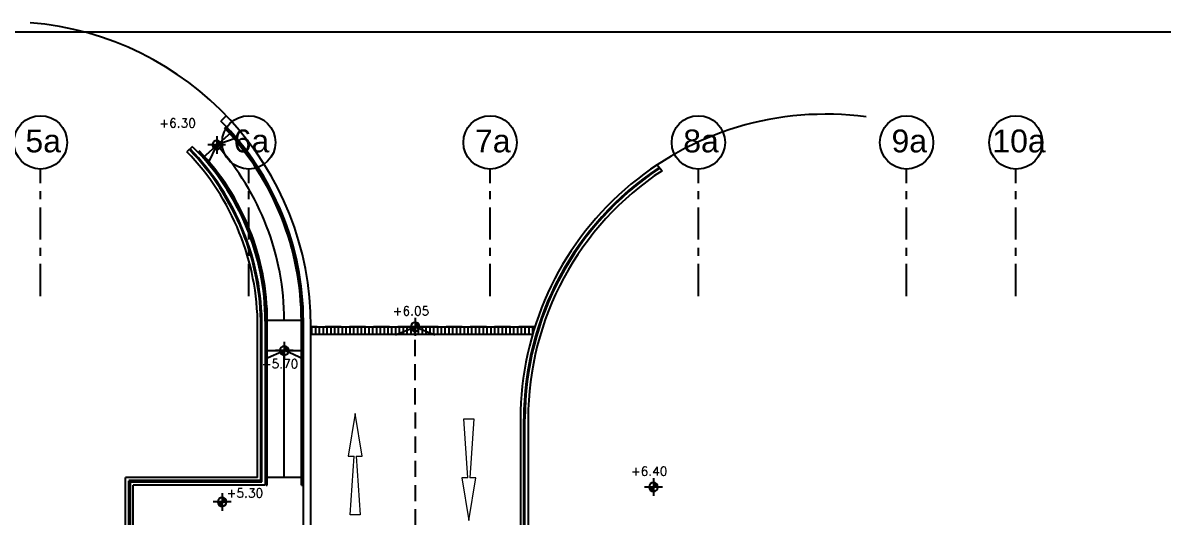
# Model space of a CAD drawing. Header units: millimetres. Extents: x 0 to 570263, y 0 to 232306.
# Drawn here: x 158318 to 203216, y 212838 to 232306 of the extents above; entities that cross this region are included whole.
import ezdxf

# ---------------------------------------------------------------- set-up
doc = ezdxf.new("R2010")
doc.units = ezdxf.units.MM
doc.header["$LTSCALE"] = 100
doc.linetypes.add('Grid Line', pattern=[22.225, 12.7, -3.175, 3.175, -3.175])
doc.linetypes.add('Hidden', pattern=[9.525, 6.35, -3.175])
for name, color, linetype, lineweight in [('000-LAYOUT PROPOSAL W8', 1, 'Continuous', 35), ('A-WALL', 7, 'Continuous', 9), ('A829_ROAD', 1, 'Continuous', 0)]:
    doc.layers.add(name, color=color, linetype=linetype, lineweight=lineweight)
for name, color, linetype in [('DLN020__', 6, 'Continuous'), ('DLN051__', 7, 'Continuous'), ('DLN240__', 1, 'Continuous'), ('DLN810__', 1, 'Continuous'), ('DLN980__', 1, 'Continuous'), ('LAYOUT', 1, 'Continuous'), ('LEVEL', 1, 'Continuous')]:
    doc.layers.add(name, color=color, linetype=linetype)
doc.styles.add('romans', font='romans.shx')
doc.styles.get("Standard").update_dxf_attribs({"font": 'swiss.ttf'})

# ---------------------------------------------------------------- blocks, each defined once
blk = doc.blocks.new('*X45')
at = {"color": 0}
for p, q in [((45956, 42700), (46156, 42700)), ((45956, 42694), (46156, 42694)), ((45957, 42688), (46156, 42688)), ((45957, 42681), (46156, 42681)), ((45958, 42675), (46156, 42675)), ((45959, 42669), (46156, 42669)), ((45960, 42662), (46156, 42662)), ((45962, 42656), (46156, 42656)), ((45964, 42650), (46156, 42650)), ((45965, 42644), (46156, 42644)), ((45968, 42638), (46156, 42638)), ((45970, 42631), (46156, 42631)), ((45973, 42625), (46156, 42625)), ((45975, 42619), (46156, 42619)), ((45978, 42612), (46156, 42612)), ((45982, 42606), (46156, 42606)), ((45986, 42600), (46156, 42600)), ((45990, 42594), (46156, 42594)), ((45994, 42588), (46156, 42588)), ((45999, 42581), (46156, 42581)), ((46004, 42575), (46156, 42575)), ((46009, 42569), (46156, 42569)), ((46015, 42562), (46156, 42562)), ((46022, 42556), (46156, 42556)), ((46029, 42550), (46156, 42550)), ((46037, 42544), (46156, 42544)), ((46047, 42538), (46156, 42538)), ((46057, 42531), (46156, 42531)), ((46069, 42525), (46156, 42525)), ((46083, 42519), (46156, 42519)), ((46102, 42512), (46156, 42512)), ((46133, 42506), (46156, 42506))]:
    blk.add_line(p, q, dxfattribs=at)
blk = doc.blocks.new('*X44')
at = {"color": 0}
for p, q in [((46156, 42900), (46200, 42900)), ((46156, 42894), (46222, 42894)), ((46156, 42888), (46238, 42888)), ((46156, 42881), (46250, 42881)), ((46156, 42875), (46261, 42875)), ((46156, 42869), (46271, 42869)), ((46156, 42862), (46279, 42862)), ((46156, 42856), (46287, 42856)), ((46156, 42850), (46294, 42850)), ((46156, 42844), (46300, 42844)), ((46156, 42838), (46306, 42838)), ((46156, 42831), (46311, 42831)), ((46156, 42825), (46316, 42825)), ((46156, 42819), (46320, 42819)), ((46156, 42812), (46324, 42812)), ((46156, 42806), (46328, 42806)), ((46156, 42800), (46332, 42800)), ((46156, 42794), (46335, 42794)), ((46156, 42788), (46338, 42788)), ((46156, 42781), (46341, 42781)), ((46156, 42775), (46343, 42775)), ((46156, 42769), (46345, 42769)), ((46156, 42762), (46347, 42762)), ((46156, 42756), (46349, 42756)), ((46156, 42750), (46351, 42750)), ((46156, 42744), (46352, 42744)), ((46156, 42738), (46353, 42738)), ((46156, 42731), (46354, 42731)), ((46156, 42725), (46355, 42725)), ((46156, 42719), (46355, 42719)), ((46156, 42712), (46356, 42712)), ((46156, 42706), (46356, 42706))]:
    blk.add_line(p, q, dxfattribs=at)
blk = doc.blocks.new('ELFIN')
at = {"layer": 'LEVEL'}
for p, q in [((0, 0), (-0.5, 0)), ((0, 0.5), (0, 0)), ((0, 0), (0, -0.5)), ((0.5, 0), (0, 0))]:
    blk.add_line(p, q, dxfattribs=at)
for start, end in [(90, 180), (180, 270), (0, 90), (270, 0)]:
    blk.add_arc((0, 0), 0.25, start, end, dxfattribs=at)
at = {"layer": 'LEVEL', "xscale": 0.00125, "yscale": 0.00125, "zscale": 0.00125}
for name in ['*X44', '*X45']:
    blk.add_blockref(name, (-57.695, -53.381), dxfattribs=at)
at = {"layer": 'LEVEL', "style": 'romans'}
blk.add_attdef('ELFIN', (0.254, 0.347), '', height=0.5, dxfattribs=at)
blk = doc.blocks.new('A$C4FED4B1D')
at = {"layer": 'A-WALL'}
h = blk.add_hatch(dxfattribs=at)
h.set_pattern_fill('EARTH', color=0, scale=150, angle=3.6498)
h.set_pattern_definition([(45, (-1165443161, -63663298.1), (-8e-10, 1347.03841816), [952.5, -952.5]), (45, (-1165443413.6, -63663045.6), (-8e-10, 1347.03841816), [952.5, -952.5]), (45, (-1165443666.1, -63662793), (-8e-10, 1347.03841816), [952.5, -952.5]), (135, (-1165443666.1, -63662624.6), (-1347.03841816, -8e-10), [952.5, -952.5]), (135, (-1165443413.6, -63662372.1), (-1347.03841816, -8e-10), [952.5, -952.5]), (135, (-1165443161, -63662119.5), (-1347.03841816, -8e-10), [952.5, -952.5])])
edge = h.paths.add_edge_path()
edge.add_line((28050, -4400), (28050, 100))
edge.add_line((28050, 100), (12072, 100))
edge.add_arc((-16454671, -58500900), 60774342, 74.26360899, 74.27925886, ccw=False)
at = {"layer": 'DLN810__'}
h = blk.add_hatch(dxfattribs=at)
h.set_pattern_fill('_USER', color=0, scale=150, angle=48.6498, pattern_type=0)
h.set_pattern_definition([(90, (-17797.95, -0.4), (-150, 1e-14), [])])
edge = h.paths.add_edge_path()
edge.add_arc((59800, 5607), 12000, 162.4, 163.8967)
edge.add_line((48271, 8936), (39550, 8936))
edge.add_line((39550, 8936), (39550, 9236))
edge.add_line((39550, 9236), (48362, 9236))
at = {"layer": '000-LAYOUT PROPOSAL W8', "color": 0}
for p, q in [((53217, 15484), (53239, 15451)), ((37580, 3170), (32382, 3170)), ((32382, 3170), (32382, 800)), ((37620, 3130), (32422, 3130)), ((32422, 3130), (32422, 800))]:
    blk.add_line(p, q, dxfattribs=at)
at = {"layer": 'A829_ROAD', "color": 0}
for p, q in [((41290, 5827, 0), (41019, 4141, 0)), ((41561, 4141, 0), (41290, 5827, 0)), ((45566, 5606, 0), (45963, 5606, 0)), ((45729, 3292, 0), (45566, 5606, 0)), ((45963, 5606, 0), (45801, 3292, 0)), ((41019, 4141, 0), (41254, 4141, 0)), ((41092, 1827, 0), (41254, 4141, 0)), ((41326, 4141, 0), (41489, 1827, 0)), ((41326, 4141, 0), (41561, 4141, 0)), ((45494, 3292, 0), (45765, 1606, 0)), ((45729, 3292, 0), (45494, 3292, 0)), ((45765, 1606, 0), (46036, 3292, 0)), ((46036, 3292, 0), (45801, 3292, 0)), ((41489, 1827, 0), (41092, 1827, 0))]:
    blk.add_line(p, q, dxfattribs=at)
at = {"layer": 'DLN240__', "color": 0}
for p, q in [((37750, 9457), (37750, 3000)), ((37790, 3000), (37790, 9500)), ((37830, 3000), (37830, 9500)), ((39170, 3000), (39170, 9502)), ((39210, 3000), (39210, 9503)), ((37450, 3300), (37450, 9287)), ((37580, 3170), (37580, 9287)), ((37620, 3130), (37620, 9287)), ((37450, 3300), (32252, 3300)), ((32252, 700), (32252, 3300)), ((39250, 3300), (37750, 3300)), ((32552, 700), (32552, 3000)), ((37750, 3000), (32552, 3000))]:
    blk.add_line(p, q, dxfattribs=at)
for points, elevation in [([(36610, 16670), (35840, 16399), (35494, 15667)], 0), ([(42878, 8914), (43653, 9237), (44428, 8914)], 6000), ([(39250, 7955), (38515, 8300), (37750, 7955)], 0)]:
    blk.add_lwpolyline(points, dxfattribs=dict(at, elevation=elevation))
at = {"layer": 'DLN810__', "color": 0}
for p, q in [((36401, 16892), (35289, 15889)), ((37750, 9500), (39250, 9500)), ((37750, 8300), (39250, 8300)), ((47930, 700), (47930, 5607)), ((47970, 700), (47970, 5607))]:
    blk.add_line(p, q, dxfattribs=at)
at = {"layer": 'DLN810__', "color": 0, "linetype": 'Hidden'}
for p, q in [((48362, 9236), (39550, 9236)), ((43675, -5250), (43653, 9226)), ((37790, 3000), (37830, 3000)), ((39170, 3000), (39210, 3000))]:
    blk.add_line(p, q, dxfattribs=at)
at = {"layer": 'DLN810__', "color": 0, "ltscale": 10}
blk.add_line((38500, 3300), (38500, 8295), dxfattribs=at)
at = {"layer": 'DLN810__', "color": 0}
blk.add_lwpolyline([(48362, 9236, 0.006531), (48271, 8936), (39550, 8936), (39550, 9236)], format="xyb", close=True, dxfattribs=at)
at = {"layer": 'DLN810__', "color": 0, "ltscale": 10}
blk.add_arc((28093, 9450, 0), 10407, 0.273, 41.8887, dxfattribs=at)
at = {"layer": 'DLN810__', "color": 0}
for radius in [11870, 11830]:
    blk.add_arc((59800, 5607), radius, 123.6841, 179.9999, dxfattribs=at)
at = {"layer": 'DLN980__', "color": 0}
for p, q in [((36216, 17545), (35999, 17338)), ((36160, 17603), (36160, 17603)), ((34886, 16333), (34668, 16125)), ((53173, 15611), (53370, 15382)), ((39250, 700), (39250, 9457)), ((39550, 700), (39550, 9244)), ((47800, 5607), (47800, 500)), ((48100, 5607), (48100, 700))]:
    blk.add_line(p, q, dxfattribs=at)
for centre, radius, start, end in [((27550, 9244, 0), 12000, 0, 85.4921), ((59800, 5607, 0), 12000, 82.3279, 180), ((28054, 9449, 0), 11196, 0.0398, 44.7955), ((28075, 9450, 0), 11095, 0.0376, 43.3386), ((28075, 9450, 0), 11135, 0.0374, 43.3341), ((27550, 9244, 0), 10030, 0, 44.0279), ((27550, 9244, 0), 10070, 0, 44.0279), ((28053, 9449, 0), 9697, 0.046, 44.9504), ((28073, 9450, 0), 9757, 0.0428, 43.5092), ((27550, 9244, 0), 9900, 0, 44.0279), ((28073, 9450, 0), 9717, 0.043, 43.515), ((59800, 5607, 0), 11700, 123.3354, 180)]:
    blk.add_arc(centre, radius, start, end, dxfattribs=at)
at = {"layer": 'LEVEL', "color": 0}
ref = blk.add_blockref('ELFIN', (35840, 16398, 0), dxfattribs=dict(at, xscale=699.9999999999998, yscale=699.9999999999998, zscale=699.9999999999998))
ref.add_attrib('ELFIN', '+6.30', (33575, 17085, 0), dxfattribs={"height": 350, "style": 'romans'})
ref = blk.add_blockref('ELFIN', (43653, 9236, 6000), dxfattribs=dict(at, xscale=699.9999999999998, yscale=699.9999999999998, zscale=699.9999999999998))
ref.add_attrib('ELFIN', '+6.05', (42762, 9685, 6000), dxfattribs={"height": 350, "style": 'romans'})
ref = blk.add_blockref('ELFIN', (38500, 8300, 0), dxfattribs=dict(at, xscale=699.9999999999998, yscale=699.9999999999998, zscale=699.9999999999998))
ref.add_attrib('ELFIN', '+5.70', (37609, 7605, 0), dxfattribs={"height": 350, "style": 'romans'})
ref = blk.add_blockref('ELFIN', (53033, 2927, 0), dxfattribs=dict(at, xscale=699.9999999999998, yscale=699.9999999999998, zscale=699.9999999999998))
ref.add_attrib('ELFIN', '+6.40', (52142, 3376, 0), dxfattribs={"height": 350, "style": 'romans'})
ref = blk.add_blockref('ELFIN', (36051, 2341, 0), dxfattribs=dict(at, xscale=699.9999999999998, yscale=699.9999999999998, zscale=699.9999999999998))
ref.add_attrib('ELFIN', '+5.30', (36226, 2516, 0), dxfattribs={"height": 350, "style": 'romans'})

msp = doc.modelspace()

# ---------------------------------------------------------------- linework, layer by layer
msp.add_lwpolyline([(290266.8, 0), (0, 0), (0, 231949.6), (290266.8, 231949.6)], close=True)
at = {"layer": 'DLN020__', "linetype": 'Grid Line'}
for p, q in [((159014.1, 221545.7), (159014.1, 226545.7)), ((167214.1, 221545.7), (167214.1, 226545.7)), ((176714.1, 221545.7), (176714.1, 226545.7)), ((184914.1, 221545.7), (184914.1, 226545.7)), ((193114.1, 221545.7), (193114.1, 226545.7)), ((197414.1, 221545.7), (197414.1, 226545.7))]:
    msp.add_line(p, q, dxfattribs=at)
at = {"layer": 'DLN020__', "linetype": 'Continuous'}
for centre in [(159014.1, 227595.7), (167214.1, 227595.7), (176714.1, 227595.7), (184914.1, 227595.7), (193114.1, 227595.7), (197414.1, 227595.7)]:
    msp.add_circle(centre, 1050, dxfattribs=at)

# ---------------------------------------------------------------- block references
at = {"layer": 'LAYOUT'}
msp.add_blockref('A$C4FED4B1D', (130114.1, 211099.2), dxfattribs=at)

# ---------------------------------------------------------------- texts
at = {"layer": 'DLN051__', "char_height": 900, "attachment_point": 1}
for s, insert in [('5a', (158421.2, 228104.1)), ('6a', (166621.2, 228104.1)), ('7a', (176121.2, 228104.1)), ('8a', (184321.2, 228104.1)), ('9a', (192521.2, 228104.1)), ('10a', (196491.4, 228104.1))]:
    msp.add_mtext_dynamic_manual_height_columns(s, width=1139.353, gutter_width=1, heights=[0], dxfattribs=dict(at, insert=insert))

doc.saveas('drawing.dxf')
